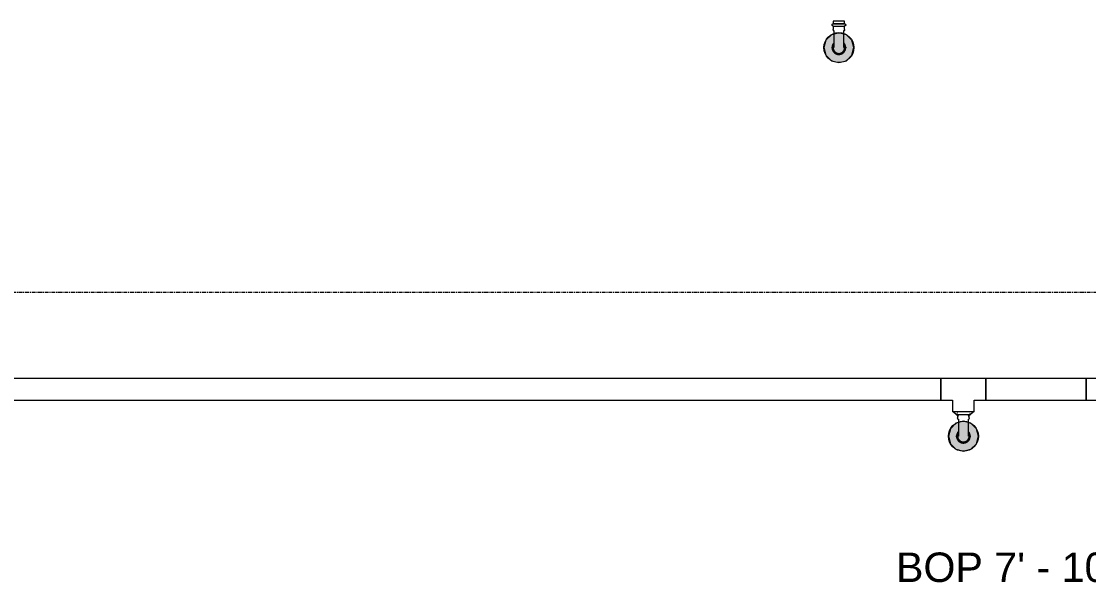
# Model space of a CAD drawing. Header units: inches. Extents: x -3679 to 241, y -496 to 1784.
# Drawn here: x -769.8 to -627.3, y 300.9 to 375.2 of the extents above; entities that cross this region are included whole.
import ezdxf

# ---------------------------------------------------------------- set-up
doc = ezdxf.new("R2010")
doc.units = ezdxf.units.IN
doc.header["$MEASUREMENT"] = 0
doc.linetypes.add('Grid Line', pattern=[0.875, 0.5, -0.125, 0.125, -0.125])
for name, color, linetype, lineweight in [('A-ANNO-NOTE', 250, 'Continuous', 9), ('G-ANNO-DIMS', 251, 'Continuous', 9), ('P-PIPE', 1, 'Continuous', 9), ('P-PIPE-CNTR', 1, 'Continuous', 9), ('S-GRID', 8, 'Continuous', 9)]:
    doc.layers.add(name, color=color, linetype=linetype, lineweight=lineweight)
doc.styles.add('Arial', font='arial.ttf', dxfattribs={"height": 3.934132})

# ---------------------------------------------------------------- blocks, each defined once
blk = doc.blocks.new('Victaulic-VicPress316-Elbow 90-45deg Style P568_P571 - Standard-V2-SECOND LEVEL')
at = {"layer": 'P-PIPE'}
for p, q in [((-3203.7, 731.1), (-3203.7, 730.2)), ((-3202.39, 730.21), (-3202.39, 731.1)), ((-3203.81, 730.05), (-3203.81, 729.6)), ((-3202.28, 729.6), (-3202.28, 730.05)), ((-3203.05, 729.6), (-3203.81, 729.6)), ((-3203.81, 729.31), (-3203.81, 728.97)), ((-3203.05, 729.31), (-3203.81, 729.31)), ((-3203.81, 728.97), (-3203.05, 728.97)), ((-3202.28, 729.6), (-3203.05, 729.6)), ((-3202.28, 729.31), (-3203.05, 729.31)), ((-3203.05, 728.97), (-3202.28, 728.97)), ((-3202.28, 728.97), (-3202.28, 729.31))]:
    blk.add_line(p, q, dxfattribs=at)
at = {"layer": 'P-PIPE', "flags": 128}
for points in [[(-3203.05, 733.4), (-3203.08, 733.4), (-3203.12, 733.4), (-3203.16, 733.4), (-3203.19, 733.39), (-3203.23, 733.38), (-3203.26, 733.38), (-3203.3, 733.37), (-3203.33, 733.36), (-3203.37, 733.34), (-3203.4, 733.33), (-3203.43, 733.32), (-3203.47, 733.3), (-3203.5, 733.28), (-3203.53, 733.26), (-3203.56, 733.24), (-3203.59, 733.22), (-3203.62, 733.2), (-3203.65, 733.18), (-3203.67, 733.15), (-3203.7, 733.13), (-3203.73, 733.1), (-3203.75, 733.07), (-3203.77, 733.04), (-3203.79, 733.01), (-3203.81, 732.98), (-3203.83, 732.95), (-3203.85, 732.92), (-3203.87, 732.89), (-3203.88, 732.85), (-3203.9, 732.82), (-3203.91, 732.79), (-3203.92, 732.75), (-3203.93, 732.72), (-3203.94, 732.68), (-3203.94, 732.65), (-3203.95, 732.61), (-3203.95, 732.57), (-3203.96, 732.54), (-3203.96, 732.5), (-3203.96, 732.46), (-3203.96, 732.43), (-3203.95, 732.39), (-3203.95, 732.35), (-3203.94, 732.32), (-3203.93, 732.28), (-3203.93, 732.25), (-3203.91, 732.21), (-3203.9, 732.18), (-3203.89, 732.14), (-3203.88, 732.11), (-3203.86, 732.08), (-3203.84, 732.05), (-3203.82, 732.01), (-3203.8, 731.98), (-3203.78, 731.95), (-3203.76, 731.92), (-3203.74, 731.9), (-3203.71, 731.87)], [(-3203.05, 733.26), (-3203.08, 733.26), (-3203.11, 733.25), (-3203.14, 733.25), (-3203.17, 733.25), (-3203.2, 733.24), (-3203.23, 733.23), (-3203.26, 733.23), (-3203.29, 733.22), (-3203.32, 733.21), (-3203.34, 733.2), (-3203.37, 733.18), (-3203.4, 733.17), (-3203.43, 733.16), (-3203.45, 733.14), (-3203.48, 733.12), (-3203.5, 733.1), (-3203.53, 733.09), (-3203.55, 733.07), (-3203.57, 733.05), (-3203.6, 733.02), (-3203.62, 733), (-3203.64, 732.98), (-3203.66, 732.95), (-3203.67, 732.93), (-3203.69, 732.9), (-3203.71, 732.88), (-3203.72, 732.85), (-3203.74, 732.82), (-3203.75, 732.8), (-3203.76, 732.77), (-3203.77, 732.74), (-3203.78, 732.71), (-3203.79, 732.68), (-3203.8, 732.65), (-3203.8, 732.62), (-3203.81, 732.59), (-3203.81, 732.56), (-3203.81, 732.53), (-3203.81, 732.5), (-3203.81, 732.47), (-3203.81, 732.44), (-3203.81, 732.41), (-3203.8, 732.38), (-3203.8, 732.35), (-3203.79, 732.32), (-3203.78, 732.29), (-3203.78, 732.26), (-3203.77, 732.23), (-3203.76, 732.2), (-3203.74, 732.17), (-3203.73, 732.14), (-3203.72, 732.12), (-3203.7, 732.1)], [(-3203.7, 732.49), (-3203.7, 732.49), (-3203.7, 732.49), (-3203.7, 732.48), (-3203.7, 732.47), (-3203.7, 732.46), (-3203.7, 732.45), (-3203.7, 732.44), (-3203.7, 732.42), (-3203.7, 732.4), (-3203.7, 732.38), (-3203.7, 732.36), (-3203.7, 732.33), (-3203.7, 732.31), (-3203.7, 732.28), (-3203.7, 732.25), (-3203.7, 732.21), (-3203.7, 732.18), (-3203.7, 732.14), (-3203.7, 732.11), (-3203.7, 732.07), (-3203.7, 732.03), (-3203.7, 731.98), (-3203.7, 731.94), (-3203.7, 731.9), (-3203.7, 731.85), (-3203.7, 731.8), (-3203.7, 731.75), (-3203.7, 731.7), (-3203.7, 731.65), (-3203.7, 731.6), (-3203.7, 731.55), (-3203.7, 731.5), (-3203.7, 731.44), (-3203.7, 731.39), (-3203.7, 731.33), (-3203.7, 731.28), (-3203.7, 731.22), (-3203.7, 731.17), (-3203.7, 731.11), (-3203.7, 731.1)], [(-3202.39, 731.86), (-3202.37, 731.88), (-3202.34, 731.91), (-3202.32, 731.94), (-3202.3, 731.97), (-3202.28, 732), (-3202.26, 732.03), (-3202.24, 732.06), (-3202.23, 732.09), (-3202.21, 732.13), (-3202.2, 732.16), (-3202.18, 732.19), (-3202.17, 732.23), (-3202.16, 732.26), (-3202.15, 732.3), (-3202.15, 732.33), (-3202.14, 732.37), (-3202.14, 732.41), (-3202.14, 732.44), (-3202.13, 732.48), (-3202.13, 732.52), (-3202.14, 732.55), (-3202.14, 732.59), (-3202.14, 732.63), (-3202.15, 732.66), (-3202.16, 732.7), (-3202.17, 732.73), (-3202.18, 732.77), (-3202.19, 732.8), (-3202.2, 732.84), (-3202.22, 732.87), (-3202.23, 732.9), (-3202.25, 732.93), (-3202.27, 732.97), (-3202.29, 733), (-3202.31, 733.03), (-3202.33, 733.06), (-3202.35, 733.08), (-3202.38, 733.11), (-3202.4, 733.14), (-3202.43, 733.16), (-3202.46, 733.19), (-3202.49, 733.21), (-3202.51, 733.23), (-3202.55, 733.25), (-3202.58, 733.27), (-3202.61, 733.29), (-3202.64, 733.31), (-3202.67, 733.32), (-3202.71, 733.34), (-3202.74, 733.35), (-3202.78, 733.36), (-3202.81, 733.37), (-3202.85, 733.38), (-3202.88, 733.39), (-3202.92, 733.39), (-3202.95, 733.4), (-3202.99, 733.4), (-3203.03, 733.4), (-3203.05, 733.4)], [(-3202.39, 732.1), (-3202.37, 732.13), (-3202.36, 732.16), (-3202.34, 732.18), (-3202.33, 732.21), (-3202.32, 732.24), (-3202.31, 732.27), (-3202.3, 732.3), (-3202.3, 732.33), (-3202.29, 732.36), (-3202.29, 732.39), (-3202.28, 732.42), (-3202.28, 732.45), (-3202.28, 732.48), (-3202.28, 732.51), (-3202.28, 732.54), (-3202.28, 732.57), (-3202.29, 732.6), (-3202.29, 732.63), (-3202.3, 732.66), (-3202.31, 732.69), (-3202.32, 732.72), (-3202.33, 732.75), (-3202.34, 732.78), (-3202.35, 732.81), (-3202.36, 732.84), (-3202.38, 732.86), (-3202.39, 732.89), (-3202.41, 732.92), (-3202.43, 732.94), (-3202.44, 732.97), (-3202.46, 732.99), (-3202.48, 733.01), (-3202.51, 733.03), (-3202.53, 733.06), (-3202.55, 733.08), (-3202.58, 733.09), (-3202.6, 733.11), (-3202.62, 733.13), (-3202.65, 733.15), (-3202.68, 733.16), (-3202.7, 733.18), (-3202.73, 733.19), (-3202.76, 733.2), (-3202.79, 733.21), (-3202.82, 733.22), (-3202.85, 733.23), (-3202.88, 733.24), (-3202.91, 733.24), (-3202.94, 733.25), (-3202.97, 733.25), (-3203, 733.26), (-3203.03, 733.26), (-3203.05, 733.26)], [(-3202.39, 731.1), (-3202.39, 731.15), (-3202.39, 731.21), (-3202.39, 731.26), (-3202.39, 731.32), (-3202.39, 731.37), (-3202.39, 731.43), (-3202.39, 731.48), (-3202.39, 731.54), (-3202.39, 731.59), (-3202.39, 731.64), (-3202.39, 731.69), (-3202.39, 731.74), (-3202.39, 731.79), (-3202.39, 731.84), (-3202.39, 731.88), (-3202.39, 731.93), (-3202.39, 731.97), (-3202.39, 732.02), (-3202.39, 732.06), (-3202.39, 732.1), (-3202.39, 732.13), (-3202.39, 732.17), (-3202.39, 732.21), (-3202.39, 732.24), (-3202.39, 732.27), (-3202.39, 732.3), (-3202.39, 732.33), (-3202.39, 732.35), (-3202.39, 732.37), (-3202.39, 732.4), (-3202.39, 732.41), (-3202.39, 732.43), (-3202.39, 732.45), (-3202.39, 732.46), (-3202.39, 732.47), (-3202.39, 732.48), (-3202.39, 732.48), (-3202.39, 732.49), (-3202.39, 732.49), (-3202.39, 732.49)], [(-3203.81, 730.05), (-3203.81, 730.06), (-3203.81, 730.07), (-3203.81, 730.08), (-3203.81, 730.09), (-3203.81, 730.11), (-3203.8, 730.12), (-3203.8, 730.13), (-3203.8, 730.14), (-3203.8, 730.15), (-3203.79, 730.16), (-3203.79, 730.17), (-3203.78, 730.18), (-3203.78, 730.19), (-3203.77, 730.2), (-3203.76, 730.2), (-3203.76, 730.21), (-3203.75, 730.22), (-3203.74, 730.23), (-3203.74, 730.24), (-3203.73, 730.25), (-3203.72, 730.25), (-3203.71, 730.26), (-3203.71, 730.27), (-3203.7, 730.27)], [(-3202.39, 730.27), (-3202.38, 730.26), (-3202.37, 730.26), (-3202.36, 730.25), (-3202.36, 730.24), (-3202.35, 730.23), (-3202.34, 730.22), (-3202.33, 730.22), (-3202.33, 730.21), (-3202.32, 730.2), (-3202.32, 730.19), (-3202.31, 730.18), (-3202.31, 730.17), (-3202.3, 730.16), (-3202.3, 730.15), (-3202.29, 730.14), (-3202.29, 730.13), (-3202.29, 730.12), (-3202.29, 730.11), (-3202.28, 730.1), (-3202.28, 730.09), (-3202.28, 730.07), (-3202.28, 730.06), (-3202.28, 730.05), (-3202.28, 730.05)], [(-3203.81, 729.31), (-3203.82, 729.31), (-3203.82, 729.31), (-3203.83, 729.31), (-3203.84, 729.31), (-3203.84, 729.31), (-3203.85, 729.31), (-3203.85, 729.31), (-3203.86, 729.32), (-3203.86, 729.32), (-3203.87, 729.32), (-3203.87, 729.32), (-3203.88, 729.32), (-3203.88, 729.33), (-3203.89, 729.33), (-3203.89, 729.33), (-3203.9, 729.34), (-3203.9, 729.34), (-3203.91, 729.34), (-3203.91, 729.35), (-3203.92, 729.35), (-3203.92, 729.36), (-3203.92, 729.36), (-3203.93, 729.37), (-3203.93, 729.37), (-3203.93, 729.38), (-3203.94, 729.38), (-3203.94, 729.39), (-3203.94, 729.39), (-3203.95, 729.4), (-3203.95, 729.4), (-3203.95, 729.41), (-3203.95, 729.41), (-3203.95, 729.42), (-3203.95, 729.42), (-3203.96, 729.43), (-3203.96, 729.44), (-3203.96, 729.44), (-3203.96, 729.45), (-3203.96, 729.45), (-3203.96, 729.46), (-3203.96, 729.46), (-3203.96, 729.47), (-3203.96, 729.48), (-3203.96, 729.48), (-3203.95, 729.49), (-3203.95, 729.49), (-3203.95, 729.5), (-3203.95, 729.5), (-3203.95, 729.51), (-3203.94, 729.51), (-3203.94, 729.52), (-3203.94, 729.52), (-3203.94, 729.53), (-3203.93, 729.53), (-3203.93, 729.54), (-3203.93, 729.54), (-3203.92, 729.55), (-3203.92, 729.55), (-3203.92, 729.56), (-3203.91, 729.56), (-3203.91, 729.57), (-3203.9, 729.57), (-3203.9, 729.57), (-3203.89, 729.58), (-3203.89, 729.58), (-3203.88, 729.58), (-3203.88, 729.58), (-3203.87, 729.59), (-3203.87, 729.59), (-3203.86, 729.59), (-3203.86, 729.59), (-3203.85, 729.59), (-3203.84, 729.6), (-3203.84, 729.6), (-3203.83, 729.6), (-3203.83, 729.6), (-3203.82, 729.6), (-3203.82, 729.6), (-3203.81, 729.6)], [(-3203.05, 729.6), (-3203.08, 729.6), (-3203.11, 729.6), (-3203.14, 729.6), (-3203.17, 729.6), (-3203.2, 729.6), (-3203.23, 729.6), (-3203.26, 729.6), (-3203.29, 729.6), (-3203.32, 729.6), (-3203.34, 729.6), (-3203.37, 729.6), (-3203.4, 729.6), (-3203.43, 729.6), (-3203.45, 729.6), (-3203.48, 729.6), (-3203.5, 729.6), (-3203.53, 729.6), (-3203.55, 729.6), (-3203.57, 729.6), (-3203.6, 729.6), (-3203.62, 729.6), (-3203.64, 729.6), (-3203.66, 729.6), (-3203.67, 729.6), (-3203.69, 729.6), (-3203.71, 729.6), (-3203.72, 729.6), (-3203.74, 729.6), (-3203.75, 729.6), (-3203.76, 729.6), (-3203.77, 729.6), (-3203.78, 729.6), (-3203.79, 729.6), (-3203.8, 729.6), (-3203.8, 729.6), (-3203.81, 729.6), (-3203.81, 729.6), (-3203.81, 729.6), (-3203.81, 729.6), (-3203.81, 729.6)], [(-3203.81, 729.6), (-3203.81, 729.6), (-3203.81, 729.6), (-3203.81, 729.6), (-3203.8, 729.6), (-3203.8, 729.6), (-3203.79, 729.6), (-3203.78, 729.6), (-3203.77, 729.6)], [(-3203.77, 729.31), (-3203.78, 729.31), (-3203.79, 729.31), (-3203.8, 729.31), (-3203.8, 729.31), (-3203.81, 729.31), (-3203.81, 729.31), (-3203.81, 729.31), (-3203.81, 729.31), (-3203.81, 729.31)], [(-3203.81, 729.31), (-3203.81, 729.31), (-3203.81, 729.31), (-3203.81, 729.31), (-3203.8, 729.31), (-3203.8, 729.31), (-3203.79, 729.31), (-3203.78, 729.31), (-3203.77, 729.31), (-3203.76, 729.31), (-3203.75, 729.31), (-3203.74, 729.31), (-3203.73, 729.31), (-3203.71, 729.31), (-3203.7, 729.31), (-3203.68, 729.31), (-3203.66, 729.31), (-3203.64, 729.31), (-3203.62, 729.31), (-3203.6, 729.31), (-3203.58, 729.31), (-3203.56, 729.31), (-3203.53, 729.31), (-3203.51, 729.31), (-3203.49, 729.31), (-3203.46, 729.31), (-3203.43, 729.31), (-3203.41, 729.31), (-3203.38, 729.31), (-3203.35, 729.31), (-3203.32, 729.31), (-3203.29, 729.31), (-3203.27, 729.31), (-3203.24, 729.31), (-3203.21, 729.31), (-3203.18, 729.31), (-3203.15, 729.31), (-3203.12, 729.31), (-3203.08, 729.31), (-3203.05, 729.31), (-3203.05, 729.31)], [(-3202.28, 729.6), (-3202.28, 729.6), (-3202.28, 729.6), (-3202.29, 729.6), (-3202.29, 729.6), (-3202.29, 729.6), (-3202.3, 729.6), (-3202.31, 729.6), (-3202.32, 729.6), (-3202.33, 729.6), (-3202.34, 729.6), (-3202.35, 729.6), (-3202.37, 729.6), (-3202.38, 729.6), (-3202.4, 729.6), (-3202.41, 729.6), (-3202.43, 729.6), (-3202.45, 729.6), (-3202.47, 729.6), (-3202.49, 729.6), (-3202.51, 729.6), (-3202.53, 729.6), (-3202.56, 729.6), (-3202.58, 729.6), (-3202.61, 729.6), (-3202.63, 729.6), (-3202.66, 729.6), (-3202.68, 729.6), (-3202.71, 729.6), (-3202.74, 729.6), (-3202.77, 729.6), (-3202.8, 729.6), (-3202.83, 729.6), (-3202.86, 729.6), (-3202.89, 729.6), (-3202.92, 729.6), (-3202.95, 729.6), (-3202.98, 729.6), (-3203.01, 729.6), (-3203.04, 729.6), (-3203.05, 729.6)], [(-3203.05, 729.31), (-3203.02, 729.31), (-3202.98, 729.31), (-3202.95, 729.31), (-3202.92, 729.31), (-3202.89, 729.31), (-3202.86, 729.31), (-3202.83, 729.31), (-3202.8, 729.31), (-3202.78, 729.31), (-3202.75, 729.31), (-3202.72, 729.31), (-3202.69, 729.31), (-3202.67, 729.31), (-3202.64, 729.31), (-3202.61, 729.31), (-3202.59, 729.31), (-3202.56, 729.31), (-3202.54, 729.31), (-3202.52, 729.31), (-3202.5, 729.31), (-3202.48, 729.31), (-3202.46, 729.31), (-3202.44, 729.31), (-3202.42, 729.31), (-3202.4, 729.31), (-3202.39, 729.31), (-3202.37, 729.31), (-3202.36, 729.31), (-3202.34, 729.31), (-3202.33, 729.31), (-3202.32, 729.31), (-3202.31, 729.31), (-3202.3, 729.31), (-3202.3, 729.31), (-3202.29, 729.31), (-3202.29, 729.31), (-3202.28, 729.31), (-3202.28, 729.31), (-3202.28, 729.31), (-3202.28, 729.31)], [(-3202.32, 729.6), (-3202.31, 729.6), (-3202.3, 729.6), (-3202.3, 729.6), (-3202.29, 729.6), (-3202.29, 729.6), (-3202.28, 729.6), (-3202.28, 729.6), (-3202.28, 729.6), (-3202.28, 729.6)], [(-3202.28, 729.31), (-3202.28, 729.31), (-3202.28, 729.31), (-3202.29, 729.31), (-3202.29, 729.31), (-3202.29, 729.31), (-3202.3, 729.31), (-3202.31, 729.31), (-3202.32, 729.31)], [(-3202.28, 729.6), (-3202.27, 729.6), (-3202.27, 729.6), (-3202.26, 729.6), (-3202.26, 729.6), (-3202.25, 729.6), (-3202.24, 729.6), (-3202.24, 729.59), (-3202.23, 729.59), (-3202.23, 729.59), (-3202.22, 729.59), (-3202.22, 729.59), (-3202.21, 729.58), (-3202.21, 729.58), (-3202.2, 729.58), (-3202.2, 729.57), (-3202.19, 729.57), (-3202.19, 729.57), (-3202.18, 729.56), (-3202.18, 729.56), (-3202.18, 729.56), (-3202.17, 729.55), (-3202.17, 729.55), (-3202.16, 729.54), (-3202.16, 729.54), (-3202.16, 729.53), (-3202.15, 729.53), (-3202.15, 729.52), (-3202.15, 729.52), (-3202.15, 729.51), (-3202.14, 729.51), (-3202.14, 729.5), (-3202.14, 729.5), (-3202.14, 729.49), (-3202.14, 729.48), (-3202.14, 729.48), (-3202.14, 729.47), (-3202.13, 729.47), (-3202.13, 729.46), (-3202.13, 729.46), (-3202.13, 729.45), (-3202.13, 729.44), (-3202.13, 729.44), (-3202.14, 729.43), (-3202.14, 729.43), (-3202.14, 729.42), (-3202.14, 729.42), (-3202.14, 729.41), (-3202.14, 729.4), (-3202.14, 729.4), (-3202.15, 729.39), (-3202.15, 729.39), (-3202.15, 729.38), (-3202.16, 729.38), (-3202.16, 729.37), (-3202.16, 729.37), (-3202.17, 729.36), (-3202.17, 729.36), (-3202.17, 729.35), (-3202.18, 729.35), (-3202.18, 729.35), (-3202.19, 729.34), (-3202.19, 729.34), (-3202.19, 729.34), (-3202.2, 729.33), (-3202.2, 729.33), (-3202.21, 729.33), (-3202.21, 729.32), (-3202.22, 729.32), (-3202.23, 729.32), (-3202.23, 729.32), (-3202.24, 729.32), (-3202.24, 729.31), (-3202.25, 729.31), (-3202.25, 729.31), (-3202.26, 729.31), (-3202.26, 729.31), (-3202.27, 729.31), (-3202.28, 729.31), (-3202.28, 729.31)]]:
    blk.add_lwpolyline(points, dxfattribs=at)
blk = doc.blocks.new('Victaulic-VicPress316-Elbow 90-45deg Style P568_P571 - Standard-V6-SECOND LEVEL')
at = {"layer": 'P-PIPE'}
for p, q in [((-388.77, 322.6), (-388.77, 322.18)), ((-387.23, 322.92), (-387.22, 322.92)), ((-387.23, 322.18), (-387.23, 322.6)), ((-388.66, 322.03), (-388.66, 321.14)), ((-387.34, 321.14), (-387.34, 322.03))]:
    blk.add_line(p, q, dxfattribs=at)
at = {"layer": 'P-PIPE', "flags": 128}
for points in [[(-388.77, 322.63), (-388.77, 322.63), (-388.78, 322.63), (-388.78, 322.63), (-388.79, 322.64), (-388.8, 322.64), (-388.8, 322.64), (-388.81, 322.64), (-388.81, 322.64), (-388.82, 322.64), (-388.82, 322.64), (-388.83, 322.65), (-388.83, 322.65), (-388.84, 322.65), (-388.84, 322.66), (-388.85, 322.66), (-388.85, 322.66), (-388.86, 322.67), (-388.86, 322.67), (-388.87, 322.67), (-388.87, 322.68), (-388.87, 322.68), (-388.88, 322.69), (-388.88, 322.69), (-388.89, 322.7), (-388.89, 322.7), (-388.89, 322.71), (-388.89, 322.71), (-388.9, 322.72), (-388.9, 322.72), (-388.9, 322.73)], [(-388.78, 322.92), (-388.78, 322.92), (-388.77, 322.92)], [(-388.76, 322.92), (-388.76, 322.92), (-388.77, 322.92), (-388.77, 322.92), (-388.77, 322.92)], [(-388.77, 322.92), (-388.77, 322.92), (-388.76, 322.92), (-388.76, 322.92)], [(-388.75, 322.63), (-388.76, 322.63), (-388.76, 322.63), (-388.76, 322.63), (-388.77, 322.63), (-388.77, 322.63), (-388.77, 322.63)], [(-388.77, 322.63), (-388.77, 322.63), (-388.76, 322.63), (-388.76, 322.63), (-388.76, 322.63), (-388.75, 322.63), (-388.74, 322.63), (-388.74, 322.63), (-388.73, 322.63), (-388.72, 322.63), (-388.71, 322.63), (-388.69, 322.63), (-388.68, 322.63), (-388.67, 322.63), (-388.65, 322.63), (-388.63, 322.63), (-388.61, 322.63), (-388.6, 322.63), (-388.58, 322.63), (-388.56, 322.63), (-388.53, 322.63), (-388.51, 322.63), (-388.49, 322.63), (-388.46, 322.63), (-388.44, 322.63), (-388.41, 322.63), (-388.39, 322.63), (-388.36, 322.63), (-388.33, 322.63), (-388.31, 322.63), (-388.28, 322.63), (-388.25, 322.63), (-388.22, 322.63), (-388.19, 322.63), (-388.16, 322.63), (-388.13, 322.63), (-388.1, 322.63), (-388.07, 322.63), (-388.04, 322.63), (-388.02, 322.63)], [(-388.66, 321.96), (-388.67, 321.97), (-388.67, 321.98), (-388.68, 321.98), (-388.69, 321.99), (-388.7, 322), (-388.7, 322.01), (-388.71, 322.02), (-388.72, 322.03), (-388.72, 322.04), (-388.73, 322.04), (-388.73, 322.05), (-388.74, 322.06), (-388.74, 322.07), (-388.75, 322.08), (-388.75, 322.09), (-388.76, 322.1), (-388.76, 322.12), (-388.76, 322.13), (-388.76, 322.14), (-388.76, 322.15), (-388.77, 322.16), (-388.77, 322.17), (-388.77, 322.18), (-388.77, 322.18)], [(-387.97, 322.63), (-387.94, 322.63), (-387.91, 322.63), (-387.88, 322.63), (-387.85, 322.63), (-387.82, 322.63), (-387.79, 322.63), (-387.76, 322.63), (-387.73, 322.63), (-387.7, 322.63), (-387.67, 322.63), (-387.65, 322.63), (-387.62, 322.63), (-387.59, 322.63), (-387.57, 322.63), (-387.54, 322.63), (-387.52, 322.63), (-387.49, 322.63), (-387.47, 322.63), (-387.45, 322.63), (-387.43, 322.63), (-387.41, 322.63), (-387.39, 322.63), (-387.37, 322.63), (-387.36, 322.63), (-387.34, 322.63), (-387.32, 322.63), (-387.31, 322.63), (-387.3, 322.63), (-387.29, 322.63), (-387.28, 322.63), (-387.27, 322.63), (-387.26, 322.63), (-387.25, 322.63), (-387.24, 322.63), (-387.24, 322.63), (-387.24, 322.63), (-387.23, 322.63), (-387.23, 322.63), (-387.23, 322.63)], [(-387.23, 322.18), (-387.23, 322.17), (-387.23, 322.16), (-387.24, 322.15), (-387.24, 322.14), (-387.24, 322.13), (-387.24, 322.12), (-387.24, 322.11), (-387.25, 322.1), (-387.25, 322.09), (-387.26, 322.08), (-387.26, 322.07), (-387.26, 322.06), (-387.27, 322.05), (-387.28, 322.04), (-387.28, 322.03), (-387.29, 322.02), (-387.29, 322.01), (-387.3, 322), (-387.31, 321.99), (-387.32, 321.99), (-387.32, 321.98), (-387.33, 321.97), (-387.34, 321.97), (-387.34, 321.96)], [(-387.23, 322.63), (-387.23, 322.63), (-387.24, 322.63), (-387.24, 322.63), (-387.24, 322.63), (-387.25, 322.63)], [(-387.24, 322.92), (-387.24, 322.92), (-387.23, 322.92), (-387.23, 322.92), (-387.23, 322.92)], [(-387.23, 322.92), (-387.23, 322.92), (-387.24, 322.92), (-387.24, 322.92), (-387.24, 322.92)], [(-387.1, 322.72), (-387.1, 322.72), (-387.1, 322.71), (-387.11, 322.71), (-387.11, 322.7), (-387.11, 322.7), (-387.12, 322.69), (-387.12, 322.69), (-387.12, 322.68), (-387.13, 322.68), (-387.13, 322.68), (-387.14, 322.67), (-387.14, 322.67), (-387.14, 322.66), (-387.15, 322.66), (-387.15, 322.66), (-387.16, 322.65), (-387.16, 322.65), (-387.17, 322.65), (-387.17, 322.65), (-387.18, 322.64), (-387.18, 322.64), (-387.19, 322.64), (-387.2, 322.64), (-387.2, 322.64), (-387.21, 322.64), (-387.21, 322.63), (-387.22, 322.63), (-387.22, 322.63), (-387.23, 322.63), (-387.23, 322.63)], [(-388.66, 321.14), (-388.66, 321.08), (-388.66, 321.02), (-388.66, 320.97), (-388.66, 320.91), (-388.66, 320.86), (-388.66, 320.8), (-388.66, 320.75), (-388.66, 320.7), (-388.66, 320.65), (-388.66, 320.59), (-388.66, 320.54), (-388.66, 320.49), (-388.66, 320.44), (-388.66, 320.4), (-388.66, 320.35), (-388.66, 320.3), (-388.66, 320.26), (-388.66, 320.22), (-388.66, 320.18), (-388.66, 320.14), (-388.66, 320.1), (-388.66, 320.06), (-388.66, 320.03), (-388.66, 319.99), (-388.66, 319.96), (-388.66, 319.93), (-388.66, 319.91), (-388.66, 319.88), (-388.66, 319.86), (-388.66, 319.84), (-388.66, 319.82), (-388.66, 319.8), (-388.66, 319.79), (-388.66, 319.77), (-388.66, 319.76), (-388.66, 319.75), (-388.66, 319.75), (-388.66, 319.74), (-388.66, 319.74), (-388.66, 319.74)], [(-387.34, 319.74), (-387.34, 319.74), (-387.34, 319.75), (-387.34, 319.75), (-387.34, 319.76), (-387.34, 319.77), (-387.34, 319.78), (-387.34, 319.8), (-387.34, 319.81), (-387.34, 319.83), (-387.34, 319.85), (-387.34, 319.88), (-387.34, 319.9), (-387.34, 319.93), (-387.34, 319.96), (-387.34, 319.99), (-387.34, 320.02), (-387.34, 320.05), (-387.34, 320.09), (-387.34, 320.13), (-387.34, 320.17), (-387.34, 320.21), (-387.34, 320.25), (-387.34, 320.29), (-387.34, 320.34), (-387.34, 320.38), (-387.34, 320.43), (-387.34, 320.48), (-387.34, 320.53), (-387.34, 320.58), (-387.34, 320.63), (-387.34, 320.68), (-387.34, 320.74), (-387.34, 320.79), (-387.34, 320.84), (-387.34, 320.9), (-387.34, 320.95), (-387.34, 321.01), (-387.34, 321.07), (-387.34, 321.12), (-387.34, 321.14)], [(-388.66, 320.37), (-388.68, 320.35), (-388.7, 320.32), (-388.73, 320.3), (-388.75, 320.27), (-388.77, 320.24), (-388.79, 320.2), (-388.8, 320.17), (-388.82, 320.14), (-388.84, 320.11), (-388.85, 320.07), (-388.86, 320.04), (-388.87, 320), (-388.88, 319.97), (-388.89, 319.93), (-388.9, 319.9), (-388.9, 319.86), (-388.91, 319.83), (-388.91, 319.79), (-388.91, 319.75), (-388.91, 319.72), (-388.91, 319.68), (-388.91, 319.64), (-388.9, 319.61), (-388.9, 319.57), (-388.89, 319.54), (-388.88, 319.5), (-388.87, 319.47), (-388.86, 319.43), (-388.84, 319.4), (-388.83, 319.36), (-388.81, 319.33), (-388.8, 319.3), (-388.78, 319.27), (-388.76, 319.24), (-388.74, 319.21), (-388.72, 319.18), (-388.69, 319.15), (-388.67, 319.12), (-388.64, 319.1), (-388.62, 319.07), (-388.59, 319.05), (-388.56, 319.02), (-388.53, 319), (-388.5, 318.98), (-388.47, 318.96), (-388.44, 318.94), (-388.41, 318.93), (-388.37, 318.91), (-388.34, 318.9), (-388.31, 318.88), (-388.27, 318.87), (-388.24, 318.86), (-388.2, 318.85), (-388.16, 318.85), (-388.13, 318.84), (-388.09, 318.84), (-388.06, 318.83), (-388.02, 318.83), (-388, 318.83)], [(-388.66, 320.13), (-388.68, 320.1), (-388.69, 320.08), (-388.7, 320.05), (-388.71, 320.02), (-388.72, 319.99), (-388.73, 319.96), (-388.74, 319.93), (-388.75, 319.9), (-388.76, 319.87), (-388.76, 319.84), (-388.76, 319.81), (-388.77, 319.78), (-388.77, 319.75), (-388.77, 319.72), (-388.76, 319.69), (-388.76, 319.66), (-388.76, 319.63), (-388.75, 319.6), (-388.75, 319.57), (-388.74, 319.54), (-388.73, 319.51), (-388.72, 319.48), (-388.71, 319.45), (-388.7, 319.42), (-388.68, 319.4), (-388.67, 319.37), (-388.65, 319.34), (-388.64, 319.32), (-388.62, 319.29), (-388.6, 319.27), (-388.58, 319.24), (-388.56, 319.22), (-388.54, 319.2), (-388.52, 319.18), (-388.49, 319.16), (-388.47, 319.14), (-388.45, 319.12), (-388.42, 319.1), (-388.4, 319.09), (-388.37, 319.07), (-388.34, 319.06), (-388.31, 319.04), (-388.29, 319.03), (-388.26, 319.02), (-388.23, 319.01), (-388.2, 319), (-388.17, 319), (-388.14, 318.99), (-388.11, 318.98), (-388.08, 318.98), (-388.05, 318.98), (-388.02, 318.98), (-388, 318.98)], [(-388, 318.83), (-387.96, 318.83), (-387.93, 318.83), (-387.89, 318.84), (-387.85, 318.84), (-387.82, 318.85), (-387.78, 318.86), (-387.75, 318.87), (-387.71, 318.88), (-387.68, 318.89), (-387.64, 318.9), (-387.61, 318.92), (-387.58, 318.93), (-387.55, 318.95), (-387.52, 318.97), (-387.49, 318.99), (-387.46, 319.01), (-387.43, 319.03), (-387.4, 319.06), (-387.37, 319.08), (-387.35, 319.11), (-387.32, 319.13), (-387.3, 319.16), (-387.27, 319.19), (-387.25, 319.22), (-387.23, 319.25), (-387.21, 319.28), (-387.2, 319.31), (-387.18, 319.35), (-387.16, 319.38), (-387.15, 319.41), (-387.14, 319.45), (-387.13, 319.48), (-387.12, 319.52), (-387.11, 319.55), (-387.1, 319.59), (-387.1, 319.62), (-387.09, 319.66), (-387.09, 319.7), (-387.09, 319.73), (-387.09, 319.77), (-387.09, 319.81), (-387.09, 319.84), (-387.1, 319.88), (-387.1, 319.91), (-387.11, 319.95), (-387.12, 319.99), (-387.13, 320.02), (-387.14, 320.05), (-387.16, 320.09), (-387.17, 320.12), (-387.19, 320.16), (-387.2, 320.19), (-387.22, 320.22), (-387.24, 320.25), (-387.26, 320.28), (-387.28, 320.31), (-387.31, 320.34), (-387.33, 320.36)], [(-388, 318.98), (-387.97, 318.98), (-387.94, 318.98), (-387.91, 318.98), (-387.88, 318.99), (-387.85, 318.99), (-387.82, 319), (-387.79, 319.01), (-387.76, 319.02), (-387.73, 319.03), (-387.7, 319.04), (-387.67, 319.05), (-387.65, 319.06), (-387.62, 319.08), (-387.59, 319.09), (-387.57, 319.11), (-387.54, 319.13), (-387.52, 319.15), (-387.49, 319.17), (-387.47, 319.19), (-387.45, 319.21), (-387.43, 319.23), (-387.41, 319.25), (-387.39, 319.28), (-387.37, 319.3), (-387.36, 319.33), (-387.34, 319.35), (-387.32, 319.38), (-387.31, 319.41), (-387.3, 319.44), (-387.29, 319.47), (-387.28, 319.49), (-387.27, 319.52), (-387.26, 319.55), (-387.25, 319.58), (-387.24, 319.61), (-387.24, 319.64), (-387.24, 319.67), (-387.23, 319.7), (-387.23, 319.73), (-387.23, 319.77), (-387.24, 319.8), (-387.24, 319.83), (-387.24, 319.86), (-387.25, 319.89), (-387.25, 319.92), (-387.26, 319.95), (-387.27, 319.98), (-387.28, 320.01), (-387.29, 320.03), (-387.3, 320.06), (-387.32, 320.09), (-387.33, 320.12), (-387.34, 320.14)]]:
    blk.add_lwpolyline(points, dxfattribs=at)

msp = doc.modelspace()

# ---------------------------------------------------------------- hatches: boundary and pattern name
at = {"layer": 'A-ANNO-NOTE'}
h = msp.add_hatch(color=256, dxfattribs=at)
edge = h.paths.add_edge_path(flags=0)
edge.add_arc((-660.62, 371.64), 2, 0, 360)
for points in [[(-660.62, 369.64), (-659.62, 369.9), (-658.89, 370.64), (-658.62, 371.64), (-658.89, 372.64), (-659.62, 373.37), (-660.62, 373.64), (-661.62, 373.37), (-662.36, 372.64), (-662.62, 371.64), (-662.36, 370.64), (-661.62, 369.9)], [(-644, 317.74), (-643, 318.01), (-642.27, 318.74), (-642, 319.74), (-642.27, 320.74), (-643, 321.47), (-644, 321.74), (-645, 321.47), (-645.73, 320.74), (-646, 319.74), (-645.73, 318.74), (-645, 318.01)]]:
    msp.add_hatch(color=256, dxfattribs=at).paths.add_polyline_path(points, flags=0)
h = msp.add_hatch(color=256, dxfattribs=at)
edge = h.paths.add_edge_path(flags=0)
edge.add_arc((-644, 319.74), 2, 0, 360)

# ---------------------------------------------------------------- linework, layer by layer
for p, q in [((-661.62, 373.37), (-662.36, 372.64)), ((-660.62, 373.64), (-661.62, 373.37)), ((-659.62, 373.37), (-660.62, 373.64)), ((-658.89, 372.64), (-659.62, 373.37)), ((-662.36, 372.64), (-662.62, 371.64)), ((-658.62, 371.64), (-658.89, 372.64)), ((-662.62, 371.64), (-662.36, 370.64)), ((-662.36, 370.64), (-661.62, 369.9)), ((-659.62, 369.9), (-658.89, 370.64)), ((-658.89, 370.64), (-658.62, 371.64)), ((-661.62, 369.9), (-660.62, 369.64)), ((-660.62, 369.64), (-659.62, 369.9)), ((-645.73, 320.74), (-646, 319.74)), ((-645, 321.47), (-645.73, 320.74)), ((-644, 321.74), (-645, 321.47)), ((-643, 321.47), (-644, 321.74)), ((-642.27, 320.74), (-643, 321.47)), ((-642, 319.74), (-642.27, 320.74)), ((-646, 319.74), (-645.73, 318.74)), ((-642.27, 318.74), (-642, 319.74)), ((-645.73, 318.74), (-645, 318.01)), ((-645, 318.01), (-644, 317.74)), ((-644, 317.74), (-643, 318.01)), ((-643, 318.01), (-642.27, 318.74))]:
    msp.add_line(p, q, dxfattribs=at)
for centre in [(-660.62, 371.64), (-644, 319.74)]:
    msp.add_circle(centre, 2, dxfattribs=at)
at = {"layer": 'P-PIPE'}
for p, q in [((-646.99, 327.44), (-785.01, 327.44)), ((-641.01, 327.44), (-646.99, 327.44)), ((-646.99, 327.44), (-646.99, 325.28)), ((-646.99, 327.25), (-646.99, 327.39)), ((-646.99, 327.02), (-646.99, 327.24)), ((-646.99, 326.72), (-646.99, 327.02)), ((-646.99, 326.37), (-646.99, 326.72)), ((-646.99, 325.63), (-646.99, 326.37)), ((-627.62, 327.44), (-641.01, 327.44)), ((-641.01, 325.28), (-641.01, 327.44)), ((-641.01, 327.39), (-641.01, 327.25)), ((-641.01, 327.24), (-641.01, 327.02)), ((-641.01, 327.02), (-641.01, 326.72)), ((-641.01, 326.72), (-641.01, 326.37)), ((-641.01, 326.37), (-641.01, 325.63)), ((-626.06, 327.44), (-627.62, 327.44)), ((-627.62, 327.44), (-627.62, 326.72)), ((-627.62, 327.25), (-627.62, 327.39)), ((-627.62, 327.02), (-627.62, 327.24)), ((-627.62, 326.72), (-627.62, 327.02)), ((-627.62, 326.37), (-627.62, 326.72)), ((-627.62, 326.72), (-627.62, 324.56)), ((-627.62, 325.63), (-627.62, 326.37)), ((-646.99, 325.28), (-646.99, 325.63)), ((-646.99, 324.98), (-646.99, 325.28)), ((-646.99, 325.28), (-646.99, 324.56)), ((-646.99, 324.76), (-646.99, 324.98)), ((-641.01, 325.63), (-641.01, 325.28)), ((-641.01, 324.56), (-641.01, 325.28)), ((-641.01, 325.28), (-641.01, 324.98)), ((-641.01, 324.98), (-641.01, 324.76)), ((-627.62, 325.28), (-627.62, 325.63)), ((-627.62, 324.98), (-627.62, 325.28)), ((-627.62, 324.76), (-627.62, 324.98)), ((-785.01, 324.56), (-646.99, 324.56)), ((-646.99, 324.61), (-646.99, 324.75)), ((-646.99, 324.56), (-645.44, 324.56)), ((-645.44, 324.56), (-645.44, 323.01)), ((-642.56, 324.56), (-641.01, 324.56)), ((-642.56, 323.01), (-642.56, 324.56)), ((-641.01, 324.75), (-641.01, 324.61)), ((-641.01, 324.56), (-627.62, 324.56)), ((-627.62, 324.61), (-627.62, 324.75)), ((-627.62, 324.56), (-621.63, 324.56)), ((-642.56, 323.01), (-645.44, 323.01)), ((-645.31, 323.01), (-644.65, 322.43)), ((-643.35, 322.43), (-642.69, 323.01))]:
    msp.add_line(p, q, dxfattribs=at)
at = {"layer": 'P-PIPE-CNTR'}
for p, q in [((-661.62, 371.64), (-661.36, 371.64)), ((-660.62, 370.64), (-660.62, 370.9)), ((-659.89, 371.64), (-659.62, 371.64)), ((-645, 319.74), (-644.74, 319.74)), ((-643.26, 319.74), (-643, 319.74)), ((-644, 318.74), (-644, 319.01))]:
    msp.add_line(p, q, dxfattribs=at)
at = {"layer": 'S-GRID', "linetype": 'Grid Line'}
msp.add_line((-3666.39, 339), (226, 339), dxfattribs=at)

# ---------------------------------------------------------------- block references
at = {"layer": 'P-PIPE', "rotation": 180}
msp.add_blockref('Victaulic-VicPress316-Elbow 90-45deg Style P568_P571 - Standard-V2-SECOND LEVEL', (-3863.67, 1104.13), dxfattribs=at)
at = {"layer": 'P-PIPE'}
msp.add_blockref('Victaulic-VicPress316-Elbow 90-45deg Style P568_P571 - Standard-V6-SECOND LEVEL', (-256, 0), dxfattribs=at)

# ---------------------------------------------------------------- texts
at = {"layer": 'G-ANNO-DIMS', "insert": (-653, 304.21), "char_height": 3.9341, "width": 35.952, "attachment_point": 1, "line_spacing_factor": 0.938532, "style": 'Arial'}
msp.add_mtext('BOP 7\' - 10"', dxfattribs=at)

doc.saveas('drawing.dxf')
